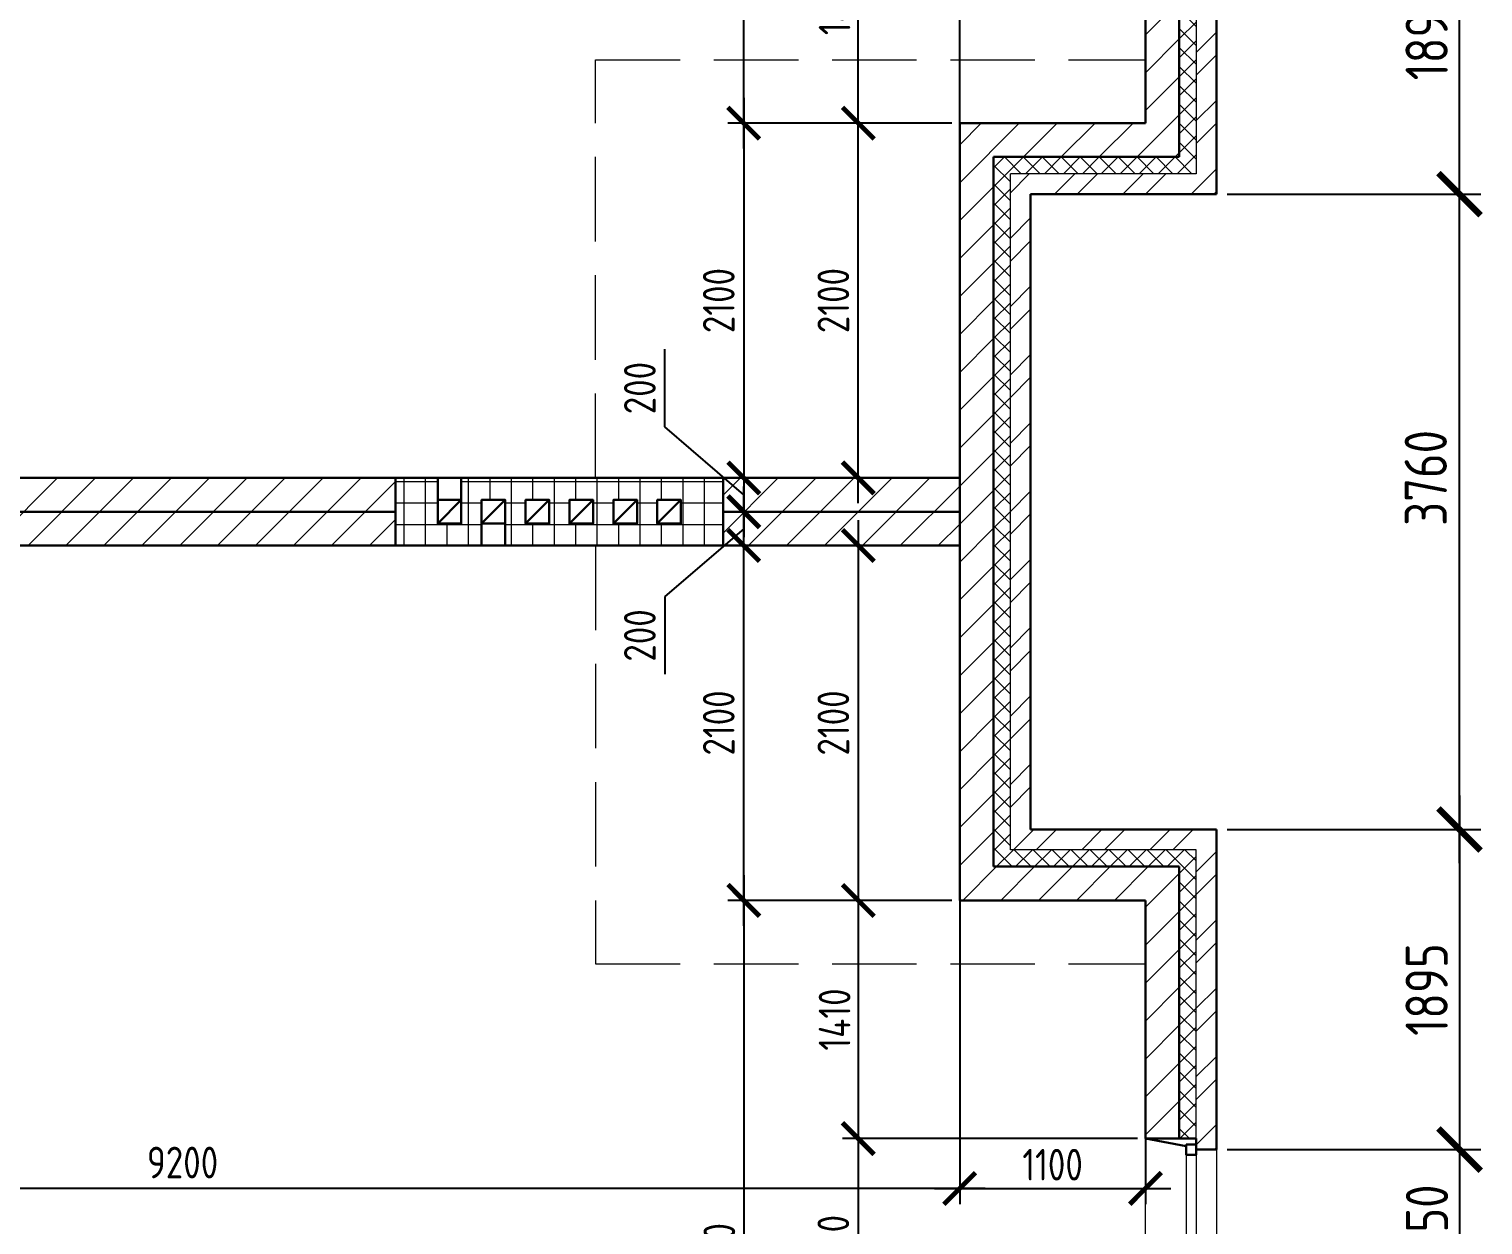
# Model space of a CAD drawing. Header units: millimetres. Extents: x -56498 to 234605, y -296269 to -29969.
# Drawn here: x 173474 to 182080, y -44706 to -37629 of the extents above; entities that cross this region are included whole.
import ezdxf

# ---------------------------------------------------------------- set-up
doc = ezdxf.new("R2010")
doc.units = ezdxf.units.MM
doc.header["$LTSCALE"] = 100
doc.header["$PDMODE"] = 35
doc.linetypes.add('GOST2.303 4', pattern=[7, 5, -2, 0])
for name, color, linetype, lineweight in [('0.3', 7, 'Continuous', 30), ('Розміри 0.09', 5, 'Continuous', 9), ('Тонкі 0.18', 142, 'Continuous', 18), ('Штрихові 0.18', 7, 'GOST2.303 4', 18), ('Штрихування 0.09', 253, 'Continuous', 9)]:
    doc.layers.add(name, color=color, linetype=linetype, lineweight=lineweight)
doc.styles.add('GOST 2.304', font='CS_Gost2304.shx')
doc.dimstyles.new('SPDS', dxfattribs={"dimscale": 100, "dimtxt": 2.5, "dimasz": 2.5, "dimexe": 1.25, "dimexo": 0.625, "dimtad": 1, "dimrnd": 0.001, "dimtxsty": 'GOST 2.304', "dimblk": 'ARCHTICK', "dimcen": 2.5, "dimdle": 2, "dimadec": 0, "dimazin": 2, "dimtfac": 0.75, "dimtmove": 1, "dimatfit": 3, "dimfxl": 0, "dimtolj": 1, "dimarcsym": 0})
pattern_1 = [(45, (84000, 118824.92), (-112.2532, 112.2532), [])]

# ---------------------------------------------------------------- blocks, each defined once
blk = doc.blocks.new('_ArchTick')
at = {"color": 0, "linetype": 'ByBlock', "const_width": 0.15}
blk.add_lwpolyline([(-0.5, -0.5), (0.5, 0.5)], dxfattribs=at)
blk = doc.blocks.new('*D1084')
at = {"layer": 'Defpoints', "color": 0, "transparency": 16777216}
for p in [(180502.3, -38605.4), (181941.3, -38605.4), (180502.3, -42365.4)]:
    blk.add_point(p, dxfattribs=at)
at = {"layer": 'Розміри 0.09', "color": 0, "lineweight": -2, "transparency": 16777216}
for p, q in [((181941.3, -42565.4), (181941.3, -38405.4)), ((180564.8, -38605.4), (182066.3, -38605.4)), ((180564.8, -42365.4), (182066.3, -42365.4))]:
    blk.add_line(p, q, dxfattribs=at)
at = {"layer": 'Розміри 0.09', "color": 0, "lineweight": -2, "transparency": 16777216, "xscale": 250, "yscale": 250, "zscale": 250}
for p, rotation in [((181941.3, -38605.4), 90), ((181941.3, -42365.4), 270)]:
    blk.add_blockref('_ArchTick', p, dxfattribs=dict(at, rotation=rotation))
at = {"layer": 'Розміри 0.09', "color": 0, "transparency": 16777216, "insert": (181741.4, -40285), "char_height": 250, "attachment_point": 5, "rotation": 90, "style": 'GOST 2.304'}
blk.add_mtext('\\A1;3760', dxfattribs=at)
blk = doc.blocks.new('*D1086')
at = {"layer": 'Defpoints', "color": 0, "transparency": 16777216}
for p in [(180502.3, -36710.4), (181941.3, -36710.4), (180502.3, -38605.4)]:
    blk.add_point(p, dxfattribs=at)
at = {"layer": 'Розміри 0.09', "color": 0, "lineweight": -2, "transparency": 16777216}
for p, q in [((181941.3, -38805.4), (181941.3, -36510.4)), ((180564.8, -36710.4), (182066.3, -36710.4)), ((180564.8, -38605.4), (182066.3, -38605.4))]:
    blk.add_line(p, q, dxfattribs=at)
at = {"layer": 'Розміри 0.09', "color": 0, "lineweight": -2, "transparency": 16777216, "xscale": 250, "yscale": 250, "zscale": 250}
for p, rotation in [((181941.3, -36710.4), 90), ((181941.3, -38605.4), 270)]:
    blk.add_blockref('_ArchTick', p, dxfattribs=dict(at, rotation=rotation))
at = {"layer": 'Розміри 0.09', "color": 0, "transparency": 16777216, "insert": (181746.6, -37657.9), "char_height": 250, "attachment_point": 5, "rotation": 90, "style": 'GOST 2.304'}
blk.add_mtext('\\A1;1895', dxfattribs=at)
blk = doc.blocks.new('*D1088')
at = {"layer": 'Defpoints', "color": 0, "transparency": 16777216}
for p in [(180502.3, -44260.4), (180502.3, -45110.4), (181941.3, -45110.4)]:
    blk.add_point(p, dxfattribs=at)
at = {"layer": 'Розміри 0.09', "color": 0, "lineweight": -2, "transparency": 16777216}
for p, q in [((181941.3, -44060.4), (181941.3, -45310.4)), ((180564.8, -44260.4), (182066.3, -44260.4)), ((180564.8, -45110.4), (182066.3, -45110.4))]:
    blk.add_line(p, q, dxfattribs=at)
at = {"layer": 'Розміри 0.09', "color": 0, "lineweight": -2, "transparency": 16777216, "xscale": 250, "yscale": 250, "zscale": 250}
for p, rotation in [((181941.3, -44260.4), 90), ((181941.3, -45110.4), 270)]:
    blk.add_blockref('_ArchTick', p, dxfattribs=dict(at, rotation=rotation))
at = {"layer": 'Розміри 0.09', "color": 0, "transparency": 16777216, "insert": (181748.6, -44685.4), "char_height": 250, "attachment_point": 5, "rotation": 90, "style": 'GOST 2.304'}
blk.add_mtext('\\A1;850', dxfattribs=at)
blk = doc.blocks.new('*D1089')
at = {"layer": 'Defpoints', "color": 0, "transparency": 16777216}
for p in [(180502.3, -42365.4), (180502.3, -44260.4), (181941.3, -44260.4)]:
    blk.add_point(p, dxfattribs=at)
at = {"layer": 'Розміри 0.09', "color": 0, "lineweight": -2, "transparency": 16777216}
for p, q in [((181941.3, -42165.4), (181941.3, -44460.4)), ((180564.8, -42365.4), (182066.3, -42365.4)), ((180564.8, -44260.4), (182066.3, -44260.4))]:
    blk.add_line(p, q, dxfattribs=at)
at = {"layer": 'Розміри 0.09', "color": 0, "lineweight": -2, "transparency": 16777216, "xscale": 250, "yscale": 250, "zscale": 250}
for p, rotation in [((181941.3, -42365.4), 90), ((181941.3, -44260.4), 270)]:
    blk.add_blockref('_ArchTick', p, dxfattribs=dict(at, rotation=rotation))
at = {"layer": 'Розміри 0.09', "color": 0, "transparency": 16777216, "insert": (181746.6, -43312.9), "char_height": 250, "attachment_point": 5, "rotation": 90, "style": 'GOST 2.304'}
blk.add_mtext('\\A1;1895', dxfattribs=at)
blk = doc.blocks.new('A$C6F060024')
at = {"layer": '0.3'}
for points in [[(6450, 70), (6450, -70), (6310, -70), (6450, 70), (6310, 70), (6310, -70)], [(6710, 70), (6710, -70), (6570, -70), (6710, 70), (6570, 70), (6570, -70)], [(6710, 70), (6710, -70), (6570, -70), (6710, 70), (6570, 70), (6570, -70)], [(6970, 70), (6970, -70), (6830, -70), (6970, 70), (6830, 70), (6830, -70)], [(7230, 70), (7230, -70), (7090, -70), (7230, 70), (7090, 70), (7090, -70)], [(7490, 70), (7490, -70), (7350, -70), (7490, 70), (7350, 70), (7350, -70)], [(7750, 70), (7750, -70), (7610, -70), (7750, 70), (7610, 70), (7610, -70)]]:
    blk.add_lwpolyline(points, dxfattribs=at)
blk = doc.blocks.new('*D1405')
at = {"layer": 'Defpoints', "color": 0, "transparency": 16777216}
for p in [(178982.3, -42785.4), (177704.1, -46585.4), (179017.3, -46585.4)]:
    blk.add_point(p, dxfattribs=at)
at = {"layer": 'Розміри 0.09', "color": 0, "lineweight": -2, "transparency": 16777216}
for p, q in [((177704.1, -42635.4), (177704.1, -46735.4)), ((178935.4, -42785.4), (177610.4, -42785.4)), ((178970.4, -46585.4), (177610.4, -46585.4))]:
    blk.add_line(p, q, dxfattribs=at)
at = {"layer": 'Розміри 0.09', "color": 0, "lineweight": -2, "transparency": 16777216, "xscale": 187.5, "yscale": 187.5, "zscale": 187.5}
for p, rotation in [((177704.1, -42785.4), 90), ((177704.1, -46585.4), 270)]:
    blk.add_blockref('_ArchTick', p, dxfattribs=dict(at, rotation=rotation))
at = {"layer": 'Розміри 0.09', "color": 0, "transparency": 16777216, "insert": (177559.6, -44908.3), "char_height": 187.5, "attachment_point": 5, "rotation": 90, "style": 'GOST 2.304'}
blk.add_mtext('\\A1;3800', dxfattribs=at)
blk = doc.blocks.new('*D1406')
at = {"layer": 'Defpoints', "color": 0, "transparency": 16777216}
for p in [(177704.1, -40685.4), (178441.3, -40685.4), (178982.3, -42785.4)]:
    blk.add_point(p, dxfattribs=at)
at = {"layer": 'Розміри 0.09', "color": 0, "lineweight": -2, "transparency": 16777216}
for p, q in [((177704.1, -42935.4), (177704.1, -40535.4)), ((178394.4, -40685.4), (177610.4, -40685.4)), ((178935.4, -42785.4), (177610.4, -42785.4))]:
    blk.add_line(p, q, dxfattribs=at)
at = {"layer": 'Розміри 0.09', "color": 0, "lineweight": -2, "transparency": 16777216, "xscale": 187.5, "yscale": 187.5, "zscale": 187.5}
for p, rotation in [((177704.1, -40685.4), 90), ((177704.1, -42785.4), 270)]:
    blk.add_blockref('_ArchTick', p, dxfattribs=dict(at, rotation=rotation))
at = {"layer": 'Розміри 0.09', "color": 0, "transparency": 16777216, "insert": (177556.2, -41735.4), "char_height": 187.5, "attachment_point": 5, "rotation": 90, "style": 'GOST 2.304'}
blk.add_mtext('\\A1;2100', dxfattribs=at)
blk = doc.blocks.new('*D1416')
at = {"layer": 'Defpoints', "color": 0, "transparency": 16777216}
for p in [(178982.3, -40685.4), (178382.3, -42785.4), (178982.3, -42785.4)]:
    blk.add_point(p, dxfattribs=at)
at = {"layer": 'Розміри 0.09', "color": 0, "lineweight": -2, "transparency": 16777216}
for p, q in [((178382.3, -40535.4), (178382.3, -42935.4)), ((178935.4, -40685.4), (178288.5, -40685.4)), ((178935.4, -42785.4), (178288.5, -42785.4))]:
    blk.add_line(p, q, dxfattribs=at)
at = {"layer": 'Розміри 0.09', "color": 0, "lineweight": -2, "transparency": 16777216, "xscale": 187.5, "yscale": 187.5, "zscale": 187.5}
for p, rotation in [((178382.3, -40685.4), 90), ((178382.3, -42785.4), 270)]:
    blk.add_blockref('_ArchTick', p, dxfattribs=dict(at, rotation=rotation))
at = {"layer": 'Розміри 0.09', "color": 0, "transparency": 16777216, "insert": (178234.4, -41735.4), "char_height": 187.5, "attachment_point": 5, "rotation": 90, "style": 'GOST 2.304'}
blk.add_mtext('\\A1;2100', dxfattribs=at)
blk = doc.blocks.new('*D1417')
at = {"layer": 'Defpoints', "color": 0, "transparency": 16777216}
for p in [(178982.3, -42785.4), (178382.3, -44195.4), (180082.3, -44195.4)]:
    blk.add_point(p, dxfattribs=at)
at = {"layer": 'Розміри 0.09', "color": 0, "lineweight": -2, "transparency": 16777216}
for p, q in [((178382.3, -42635.4), (178382.3, -44345.4)), ((178935.4, -42785.4), (178288.5, -42785.4)), ((180035.4, -44195.4), (178288.5, -44195.4))]:
    blk.add_line(p, q, dxfattribs=at)
at = {"layer": 'Розміри 0.09', "color": 0, "lineweight": -2, "transparency": 16777216, "xscale": 187.5, "yscale": 187.5, "zscale": 187.5}
for p, rotation in [((178382.3, -42785.4), 90), ((178382.3, -44195.4), 270)]:
    blk.add_blockref('_ArchTick', p, dxfattribs=dict(at, rotation=rotation))
at = {"layer": 'Розміри 0.09', "color": 0, "transparency": 16777216, "insert": (178241.7, -43490.4), "char_height": 187.5, "attachment_point": 5, "rotation": 90, "style": 'GOST 2.304'}
blk.add_mtext('\\A1;1410', dxfattribs=at)
blk = doc.blocks.new('*D1418')
at = {"layer": 'Defpoints', "color": 0, "transparency": 16777216}
for p in [(180082.3, -44195.4), (178382.3, -45475.4), (180082.3, -45475.4)]:
    blk.add_point(p, dxfattribs=at)
at = {"layer": 'Розміри 0.09', "color": 0, "lineweight": -2, "transparency": 16777216}
for p, q in [((178382.3, -44045.4), (178382.3, -45625.4)), ((180035.4, -44195.4), (178288.5, -44195.4)), ((180035.4, -45475.4), (178288.5, -45475.4))]:
    blk.add_line(p, q, dxfattribs=at)
at = {"layer": 'Розміри 0.09', "color": 0, "lineweight": -2, "transparency": 16777216, "xscale": 187.5, "yscale": 187.5, "zscale": 187.5}
for p, rotation in [((178382.3, -44195.4), 90), ((178382.3, -45475.4), 270)]:
    blk.add_blockref('_ArchTick', p, dxfattribs=dict(at, rotation=rotation))
at = {"layer": 'Розміри 0.09', "color": 0, "transparency": 16777216, "insert": (178234.4, -44845), "char_height": 187.5, "attachment_point": 5, "rotation": 90, "style": 'GOST 2.304'}
blk.add_mtext('\\A1;1280', dxfattribs=at)
blk = doc.blocks.new('*D1421')
at = {"layer": 'Defpoints', "color": 0, "transparency": 16777216}
for p in [(177704.1, -40485.4), (178027.6, -40485.4), (178441.3, -40685.4)]:
    blk.add_point(p, dxfattribs=at)
at = {"layer": 'Розміри 0.09', "color": 0, "lineweight": -2, "transparency": 16777216}
for p, q in [((177704.1, -40835.4), (177704.1, -40335.4)), ((177980.7, -40485.4), (177610.4, -40485.4)), ((177704.1, -40585.4), (177237, -40987.8)), ((178394.4, -40685.4), (177610.4, -40685.4)), ((177237, -40987.8), (177237, -41447.1))]:
    blk.add_line(p, q, dxfattribs=at)
at = {"layer": 'Розміри 0.09', "color": 0, "lineweight": -2, "transparency": 16777216, "xscale": 187.5, "yscale": 187.5, "zscale": 187.5}
for p, rotation in [((177704.1, -40485.4), 90), ((177704.1, -40685.4), 270)]:
    blk.add_blockref('_ArchTick', p, dxfattribs=dict(at, rotation=rotation))
at = {"layer": 'Розміри 0.09', "color": 0, "transparency": 16777216, "insert": (177089.1, -41217.5), "char_height": 187.5, "attachment_point": 5, "rotation": 90, "style": 'GOST 2.304'}
blk.add_mtext('\\A1;200', dxfattribs=at)
blk = doc.blocks.new('*D1422')
at = {"layer": 'Defpoints', "color": 0, "transparency": 16777216}
for p in [(169782.3, -40685.4), (178982.3, -40685.4), (169782.3, -44490.2)]:
    blk.add_point(p, dxfattribs=at)
at = {"layer": 'Розміри 0.09', "color": 0, "lineweight": -2, "transparency": 16777216}
for p, q in [((169782.3, -40732.3), (169782.3, -44583.9)), ((178982.3, -40732.3), (178982.3, -44583.9)), ((179132.3, -44490.2), (169632.3, -44490.2))]:
    blk.add_line(p, q, dxfattribs=at)
at = {"layer": 'Розміри 0.09', "color": 0, "lineweight": -2, "transparency": 16777216, "xscale": 187.5, "yscale": 187.5, "zscale": 187.5, "rotation": 180}
blk.add_blockref('_ArchTick', (169782.3, -44490.2), dxfattribs=at)
at = {"layer": 'Розміри 0.09', "color": 0, "lineweight": -2, "transparency": 16777216, "xscale": 187.5, "yscale": 187.5, "zscale": 187.5}
blk.add_blockref('_ArchTick', (178982.3, -44490.2), dxfattribs=at)
at = {"layer": 'Розміри 0.09', "color": 0, "transparency": 16777216, "insert": (174382.3, -44336.8), "char_height": 187.5, "attachment_point": 5, "style": 'GOST 2.304'}
blk.add_mtext('\\A1;9200', dxfattribs=at)
blk = doc.blocks.new('*D1423')
at = {"layer": 'Defpoints', "color": 0, "transparency": 16777216}
for p in [(178982.3, -40685.4), (180082.3, -42785.4), (180082.3, -44490.2)]:
    blk.add_point(p, dxfattribs=at)
at = {"layer": 'Розміри 0.09', "color": 0, "lineweight": -2, "transparency": 16777216}
for p, q in [((178982.3, -40732.3), (178982.3, -44583.9)), ((180082.3, -42832.3), (180082.3, -44583.9)), ((178832.3, -44490.2), (180232.3, -44490.2))]:
    blk.add_line(p, q, dxfattribs=at)
at = {"layer": 'Розміри 0.09', "color": 0, "lineweight": -2, "transparency": 16777216, "xscale": 187.5, "yscale": 187.5, "zscale": 187.5, "rotation": 180}
blk.add_blockref('_ArchTick', (178982.3, -44490.2), dxfattribs=at)
at = {"layer": 'Розміри 0.09', "color": 0, "lineweight": -2, "transparency": 16777216, "xscale": 187.5, "yscale": 187.5, "zscale": 187.5}
blk.add_blockref('_ArchTick', (180082.3, -44490.2), dxfattribs=at)
at = {"layer": 'Розміри 0.09', "color": 0, "transparency": 16777216, "insert": (179532.3, -44349.5), "char_height": 187.5, "attachment_point": 5, "style": 'GOST 2.304'}
blk.add_mtext('\\A1;1100', dxfattribs=at)
blk = doc.blocks.new('*D1470')
at = {"layer": 'Defpoints', "color": 0, "transparency": 16777216}
for p in [(177704.1, -34385.4), (179017.3, -34385.4), (178982.3, -38185.4)]:
    blk.add_point(p, dxfattribs=at)
at = {"layer": 'Розміри 0.09', "color": 0, "lineweight": -2, "transparency": 16777216}
for p, q in [((177704.1, -38335.4), (177704.1, -34235.4)), ((178970.4, -34385.4), (177610.4, -34385.4)), ((178935.4, -38185.4), (177610.4, -38185.4))]:
    blk.add_line(p, q, dxfattribs=at)
at = {"layer": 'Розміри 0.09', "color": 0, "lineweight": -2, "transparency": 16777216, "xscale": 187.5, "yscale": 187.5, "zscale": 187.5}
for p, rotation in [((177704.1, -34385.4), 90), ((177704.1, -38185.4), 270)]:
    blk.add_blockref('_ArchTick', p, dxfattribs=dict(at, rotation=rotation))
at = {"layer": 'Розміри 0.09', "color": 0, "transparency": 16777216, "insert": (177559.6, -36062.6), "char_height": 187.5, "attachment_point": 5, "rotation": 90, "style": 'GOST 2.304'}
blk.add_mtext('\\A1;3800', dxfattribs=at)
blk = doc.blocks.new('*D1471')
at = {"layer": 'Defpoints', "color": 0, "transparency": 16777216}
for p in [(178982.3, -38185.4), (177704.1, -40285.4), (178441.3, -40285.4)]:
    blk.add_point(p, dxfattribs=at)
at = {"layer": 'Розміри 0.09', "color": 0, "lineweight": -2, "transparency": 16777216}
for p, q in [((177704.1, -38035.4), (177704.1, -40435.4)), ((178935.4, -38185.4), (177610.4, -38185.4)), ((178394.4, -40285.4), (177610.4, -40285.4))]:
    blk.add_line(p, q, dxfattribs=at)
at = {"layer": 'Розміри 0.09', "color": 0, "lineweight": -2, "transparency": 16777216, "xscale": 187.5, "yscale": 187.5, "zscale": 187.5}
for p, rotation in [((177704.1, -38185.4), 90), ((177704.1, -40285.4), 270)]:
    blk.add_blockref('_ArchTick', p, dxfattribs=dict(at, rotation=rotation))
at = {"layer": 'Розміри 0.09', "color": 0, "transparency": 16777216, "insert": (177556.2, -39235.4), "char_height": 187.5, "attachment_point": 5, "rotation": 90, "style": 'GOST 2.304'}
blk.add_mtext('\\A1;2100', dxfattribs=at)
blk = doc.blocks.new('*D1456')
at = {"layer": 'Defpoints', "color": 0, "transparency": 16777216}
for p in [(178382.3, -38185.4), (178982.3, -38185.4), (178982.3, -40285.4)]:
    blk.add_point(p, dxfattribs=at)
at = {"layer": 'Розміри 0.09', "color": 0, "lineweight": -2, "transparency": 16777216}
for p, q in [((178382.3, -40435.4), (178382.3, -38035.4)), ((178935.4, -38185.4), (178288.5, -38185.4)), ((178935.4, -40285.4), (178288.5, -40285.4))]:
    blk.add_line(p, q, dxfattribs=at)
at = {"layer": 'Розміри 0.09', "color": 0, "lineweight": -2, "transparency": 16777216, "xscale": 187.5, "yscale": 187.5, "zscale": 187.5}
for p, rotation in [((178382.3, -38185.4), 90), ((178382.3, -40285.4), 270)]:
    blk.add_blockref('_ArchTick', p, dxfattribs=dict(at, rotation=rotation))
at = {"layer": 'Розміри 0.09', "color": 0, "transparency": 16777216, "insert": (178234.4, -39235.4), "char_height": 187.5, "attachment_point": 5, "rotation": 90, "style": 'GOST 2.304'}
blk.add_mtext('\\A1;2100', dxfattribs=at)
blk = doc.blocks.new('*D1457')
at = {"layer": 'Defpoints', "color": 0, "transparency": 16777216}
for p in [(178382.3, -36775.4), (180082.3, -36775.4), (178982.3, -38185.4)]:
    blk.add_point(p, dxfattribs=at)
at = {"layer": 'Розміри 0.09', "color": 0, "lineweight": -2, "transparency": 16777216}
for p, q in [((178382.3, -38335.4), (178382.3, -36625.4)), ((180035.4, -36775.4), (178288.5, -36775.4)), ((178935.4, -38185.4), (178288.5, -38185.4))]:
    blk.add_line(p, q, dxfattribs=at)
at = {"layer": 'Розміри 0.09', "color": 0, "lineweight": -2, "transparency": 16777216, "xscale": 187.5, "yscale": 187.5, "zscale": 187.5}
for p, rotation in [((178382.3, -36775.4), 90), ((178382.3, -38185.4), 270)]:
    blk.add_blockref('_ArchTick', p, dxfattribs=dict(at, rotation=rotation))
at = {"layer": 'Розміри 0.09', "color": 0, "transparency": 16777216, "insert": (178241.7, -37480.4), "char_height": 187.5, "attachment_point": 5, "rotation": 90, "style": 'GOST 2.304'}
blk.add_mtext('\\A1;1410', dxfattribs=at)
blk = doc.blocks.new('*D1461')
at = {"layer": 'Defpoints', "color": 0, "transparency": 16777216}
for p in [(178441.3, -40285.4), (177704.1, -40485.4), (178027.6, -40485.4)]:
    blk.add_point(p, dxfattribs=at)
at = {"layer": 'Розміри 0.09', "color": 0, "lineweight": -2, "transparency": 16777216}
for p, q in [((177237, -39983.1), (177237, -39523.7)), ((177704.1, -40385.4), (177237, -39983.1)), ((177704.1, -40135.4), (177704.1, -40635.4)), ((178394.4, -40285.4), (177610.4, -40285.4)), ((177980.7, -40485.4), (177610.4, -40485.4))]:
    blk.add_line(p, q, dxfattribs=at)
at = {"layer": 'Розміри 0.09', "color": 0, "lineweight": -2, "transparency": 16777216, "xscale": 187.5, "yscale": 187.5, "zscale": 187.5}
for p, rotation in [((177704.1, -40285.4), 90), ((177704.1, -40485.4), 270)]:
    blk.add_blockref('_ArchTick', p, dxfattribs=dict(at, rotation=rotation))
at = {"layer": 'Розміри 0.09', "color": 0, "transparency": 16777216, "insert": (177089.1, -39753.4), "char_height": 187.5, "attachment_point": 5, "rotation": 90, "style": 'GOST 2.304'}
blk.add_mtext('\\A1;200', dxfattribs=at)
blk = doc.blocks.new('*D1462')
at = {"layer": 'Defpoints', "color": 0, "transparency": 16777216}
for p in [(169782.3, -36480.7), (169782.3, -40285.4), (178982.3, -40285.4)]:
    blk.add_point(p, dxfattribs=at)
at = {"layer": 'Розміри 0.09', "color": 0, "lineweight": -2, "transparency": 16777216}
for p, q in [((169782.3, -40238.6), (169782.3, -36387)), ((178982.3, -40238.6), (178982.3, -36387)), ((179132.3, -36480.7), (169632.3, -36480.7))]:
    blk.add_line(p, q, dxfattribs=at)
at = {"layer": 'Розміри 0.09', "color": 0, "lineweight": -2, "transparency": 16777216, "xscale": 187.5, "yscale": 187.5, "zscale": 187.5, "rotation": 180}
blk.add_blockref('_ArchTick', (169782.3, -36480.7), dxfattribs=at)
at = {"layer": 'Розміри 0.09', "color": 0, "lineweight": -2, "transparency": 16777216, "xscale": 187.5, "yscale": 187.5, "zscale": 187.5}
blk.add_blockref('_ArchTick', (178982.3, -36480.7), dxfattribs=at)
at = {"layer": 'Розміри 0.09', "color": 0, "transparency": 16777216, "insert": (174382.3, -36327.4), "char_height": 187.5, "attachment_point": 5, "style": 'GOST 2.304'}
blk.add_mtext('\\A1;9200', dxfattribs=at)
blk = doc.blocks.new('*D1463')
at = {"layer": 'Defpoints', "color": 0, "transparency": 16777216}
for p in [(180082.3, -36480.7), (180082.3, -38185.4), (178982.3, -40285.4)]:
    blk.add_point(p, dxfattribs=at)
at = {"layer": 'Розміри 0.09', "color": 0, "lineweight": -2, "transparency": 16777216}
for p, q in [((178982.3, -40238.6), (178982.3, -36387)), ((180082.3, -38138.6), (180082.3, -36387)), ((178832.3, -36480.7), (180232.3, -36480.7))]:
    blk.add_line(p, q, dxfattribs=at)
at = {"layer": 'Розміри 0.09', "color": 0, "lineweight": -2, "transparency": 16777216, "xscale": 187.5, "yscale": 187.5, "zscale": 187.5, "rotation": 180}
blk.add_blockref('_ArchTick', (178982.3, -36480.7), dxfattribs=at)
at = {"layer": 'Розміри 0.09', "color": 0, "lineweight": -2, "transparency": 16777216, "xscale": 187.5, "yscale": 187.5, "zscale": 187.5}
blk.add_blockref('_ArchTick', (180082.3, -36480.7), dxfattribs=at)
at = {"layer": 'Розміри 0.09', "color": 0, "transparency": 16777216, "insert": (179532.3, -36340.1), "char_height": 187.5, "attachment_point": 5, "style": 'GOST 2.304'}
blk.add_mtext('\\A1;1100', dxfattribs=at)

msp = doc.modelspace()

# ---------------------------------------------------------------- hatches: boundary and pattern name
at = {"layer": 'Штрихування 0.09'}
h = msp.add_hatch(dxfattribs=at)
h.set_pattern_fill('ANSI32', color=256, scale=30, style=0)
h.set_pattern_definition([(45, (84000, 118824.92), (-202.05576, 202.05576), []), (45, (84134.7, 118824.92), (-202.05576, 202.05576), [])])
h.paths.add_polyline_path([(179402.29, -38605.435), (180502.29, -38605.435), (180502.29, -36710.435), (180382.29, -36710.435), (180382.29, -36740.435), (180382.29, -36775.435), (180382.29, -38485.435), (179282.29, -38485.435), (179282.29, -42485.435), (180382.29, -42485.435), (180382.29, -44195.435), (180382.29, -44260.435), (180502.29, -44260.435), (180502.29, -42365.435), (179402.29, -42365.435)])
h = msp.add_hatch(dxfattribs=at)
h.set_pattern_fill('ANSI31', color=256, scale=50, style=0)
h.set_pattern_definition(pattern_1)
h.paths.add_polyline_path([(179182.29, -38385.435), (180282.29, -38385.435), (180282.29, -36775.435), (180082.29, -36775.435), (180082.29, -38185.435), (178982.29, -38185.435), (178982.29, -42785.435), (180082.29, -42785.435), (180082.29, -44195.435), (180282.29, -44195.435), (180282.29, -42585.435), (179182.29, -42585.435)])
h = msp.add_hatch(dxfattribs=at)
h.set_pattern_fill('ANSI37', color=256, scale=25, style=0)
h.set_pattern_definition([(45, (84000, 118824.92), (-56.1266, 56.1266), []), (135, (84000, 118824.92), (-56.1266, -56.1266), [])])
h.paths.add_polyline_path([(179282.29, -38485.435), (180382.29, -38485.435), (180382.29, -36775.435), (180282.29, -36775.435), (180282.29, -38385.435), (179182.29, -38385.435), (179182.29, -42585.435), (180282.29, -42585.435), (180282.29, -44195.435), (180382.29, -44195.435), (180382.29, -42485.435), (179282.29, -42485.435)])
h = msp.add_hatch(dxfattribs=at)
h.set_pattern_fill('ANSI31', color=256, scale=50, style=0)
h.set_pattern_definition(pattern_1)
h.paths.add_polyline_path([(178982.29, -40285.435), (177582.29, -40285.435), (177582.29, -40485.435), (178982.29, -40485.435)])
h.paths.add_polyline_path([(178982.29, -40485.435), (177582.29, -40485.435), (177582.29, -40685.435), (178982.29, -40685.435)])
h.paths.add_polyline_path([(169582.29, -38295.435), (169382.29, -38295.435), (169382.29, -39115.435), (169382.29, -39385.435), (169382.29, -40285.435), (168482.29, -40285.435), (168212.29, -40285.435), (167942.29, -40285.435), (167672.29, -40285.435), (167402.29, -40285.435), (167132.29, -40285.435), (166862.29, -40285.435), (166852.29, -40285.435), (165462.29, -40285.435), (165462.29, -40485.435), (169582.29, -40485.435)])
h.paths.add_polyline_path([(169582.29, -40485.435), (165462.29, -40485.435), (165462.29, -40685.435), (169382.29, -40685.435), (169382.29, -41585.435), (169382.29, -41855.435), (169382.29, -42675.405), (169582.29, -42675.405)])
h.paths.add_polyline_path([(175642.29, -40685.435), (175642.29, -40485.435), (169582.29, -40485.435), (169582.29, -42675.405), (169782.29, -42675.405), (169782.29, -40685.435)])
h.paths.add_polyline_path([(175902.29, -40415.435), (175892.29, -40415.435), (175892.29, -40485.435), (175902.29, -40485.435)])
h.paths.add_polyline_path([(175642.29, -40485.435), (175642.29, -40285.435), (169782.29, -40285.435), (169782.29, -38295.435), (169582.29, -38295.435), (169582.29, -40485.435)])
h = msp.add_hatch(dxfattribs=at)
h.set_pattern_fill('NET', color=256, scale=40, style=0)
h.set_pattern_definition([(0, (84000, 118824.92), (0, 127), []), (90, (84000, 118824.92), (-127, 8e-15), [])])
h.paths.add_polyline_path([(177582.29, -40285.435), (176032.29, -40285.435), (176032.29, -40415.435), (176032.29, -40555.435), (175892.29, -40555.435), (175892.29, -40415.435), (175892.29, -40285.435), (175642.29, -40285.435), (175642.29, -40685.435), (176152.29, -40685.435), (176152.29, -40555.435), (176152.29, -40415.435), (176292.29, -40415.435), (176292.29, -40555.435), (176292.29, -40685.435), (177582.29, -40685.435)])
h.paths.add_polyline_path([(176812.29, -40415.435), (176812.29, -40555.435), (176672.29, -40555.435), (176672.29, -40415.435)], flags=16)
h.paths.add_polyline_path([(176932.29, -40415.435), (177072.29, -40415.435), (177072.29, -40555.435), (176932.29, -40555.435)], flags=16)
h.paths.add_polyline_path([(176552.29, -40415.435), (176552.29, -40555.435), (176412.29, -40555.435), (176412.29, -40415.435)], flags=16)
h.paths.add_polyline_path([(177192.29, -40415.435), (177332.29, -40415.435), (177332.29, -40555.435), (177192.29, -40555.435)], flags=16)

# ---------------------------------------------------------------- linework, layer by layer
at = {"layer": '0.3'}
for p, q in [((180502.29, -36710.435), (180502.29, -38605.435)), ((180082.29, -36775.435), (180082.29, -38185.435)), ((180282.29, -36775.435), (180282.29, -38385.435)), ((178982.29, -42785.435), (178982.29, -38185.435)), ((180082.29, -38185.435), (178982.29, -38185.435)), ((179182.29, -42585.435), (179182.29, -38385.435)), ((180282.29, -38385.435), (179182.29, -38385.435)), ((179402.29, -42365.435), (179402.29, -38605.435)), ((180502.29, -38605.435), (179402.29, -38605.435)), ((169782.29, -40285.435), (178982.29, -40285.435)), ((169782.29, -40285.435), (178982.29, -40285.435)), ((175642.29, -40285.435), (175642.29, -40685.435)), ((175892.29, -40285.435), (175892.29, -40415.435)), ((176032.29, -40285.435), (176032.29, -40415.435)), ((177582.29, -40285.435), (177582.29, -40685.435)), ((169582.29, -40485.435), (175642.29, -40485.435)), ((177582.29, -40485.435), (178982.29, -40485.435)), ((176152.29, -40555.435), (176152.29, -40685.435)), ((176292.29, -40555.435), (176292.29, -40685.435)), ((169782.29, -40685.435), (178982.29, -40685.435)), ((169782.29, -40685.435), (178982.29, -40685.435)), ((180502.29, -42365.435), (179402.29, -42365.435)), ((180502.29, -44260.435), (180502.29, -42365.435)), ((180282.29, -42585.435), (179182.29, -42585.435)), ((180282.29, -44195.435), (180282.29, -42585.435)), ((180082.29, -42785.435), (178982.29, -42785.435)), ((180082.29, -44195.435), (180082.29, -42785.435)), ((180082.29, -44195.435), (180382.29, -44195.435)), ((180322.29, -44240.435), (180082.29, -44195.435)), ((180382.29, -44195.435), (180382.29, -44260.435)), ((180502.29, -44260.435), (180382.29, -44260.435))]:
    msp.add_line(p, q, dxfattribs=at)
msp.add_lwpolyline([(180322.29, -44230.435), (180382.29, -44230.435), (180382.29, -44290.435), (180322.29, -44290.435)], close=True, dxfattribs=at)
at = {"layer": 'Тонкі 0.18'}
for p, q in [((180382.29, -36775.435), (180382.29, -38485.435)), ((179282.29, -42485.435), (179282.29, -38485.435)), ((180382.29, -38485.435), (179282.29, -38485.435)), ((180382.29, -42485.435), (179282.29, -42485.435)), ((180382.29, -44195.435), (180382.29, -42485.435)), ((180082.29, -45110.435), (180082.29, -44260.435)), ((180322.29, -44290.435), (180322.29, -45080.435)), ((180382.29, -44290.435), (180382.29, -45080.435)), ((180502.29, -44260.435), (180502.29, -45110.435))]:
    msp.add_line(p, q, dxfattribs=at)
at = {"layer": 'Штрихові 0.18'}
for points in [[(176827.29, -40285.435), (176827.29, -37810.407), (180082.29, -37810.407)], [(176827.29, -40685.435), (176827.29, -43160.464), (180082.29, -43160.464)]]:
    msp.add_lwpolyline(points, dxfattribs=at)

# ---------------------------------------------------------------- block references
at = {"layer": '0.3'}
msp.add_blockref('A$C6F060024', (169582.29, -40485.435), dxfattribs=at)

# ---------------------------------------------------------------- dimensions: what is measured, and where the dimension line sits
at = {"layer": 'Розміри 0.09'}
for base, p1, p2, angle, override, picture, middle in [((177704.128, -34385.435), (178982.29, -38185.435), (179017.289, -34385.435), 90, {"dimscale": 75, "dimlfac": 1, "dimtxsty": 'GOST 2.304', "dimblk1": 'ArchTick', "dimblk2": 'ArchTick', "dimsah": 1, "dimtolj": 1}, '*D1470', (177704.128, -36062.576)), ((181941.29, -38605.435), (180502.29, -42365.435), (180502.29, -38605.435), 90, {"dimlfac": 1, "dimtxsty": 'GOST 2.304', "dimblk1": 'ArchTick', "dimblk2": 'ArchTick', "dimsah": 1, "dimtolj": 1}, '*D1084', (181941.29, -40284.983)), ((177704.128, -40485.435), (178441.299, -40285.435), (178027.559, -40485.435), 90, {"dimscale": 75, "dimlfac": 1, "dimtxsty": 'GOST 2.304', "dimblk1": 'ArchTick', "dimblk2": 'ArchTick', "dimsah": 1, "dimtolj": 1}, '*D1461', (177237.03, -39936.232)), ((177704.128, -40485.435), (178441.299, -40685.435), (178027.559, -40485.435), 270, {"dimscale": 75, "dimlfac": 1, "dimtxsty": 'GOST 2.304', "dimblk1": 'ArchTick', "dimblk2": 'ArchTick', "dimsah": 1, "dimtolj": 1}, '*D1421', (177237.03, -41034.638)), ((177704.128, -46585.435), (178982.29, -42785.435), (179017.289, -46585.435), 270, {"dimscale": 75, "dimlfac": 1, "dimtxsty": 'GOST 2.304', "dimblk1": 'ArchTick', "dimblk2": 'ArchTick', "dimsah": 1, "dimtolj": 1}, '*D1405', (177704.128, -44908.294)), ((178382.29, -45475.435), (180082.29, -44195.435), (180082.29, -45475.435), 270, {"dimscale": 75, "dimlfac": 1, "dimtxsty": 'GOST 2.304', "dimblk1": 'ArchTick', "dimblk2": 'ArchTick', "dimsah": 1, "dimtolj": 1}, '*D1418', (178382.29, -44845.046))]:
    dim = msp.add_linear_dim(base=base, p1=p1, p2=p2, angle=angle, dimstyle='SPDS', override=override, dxfattribs=at)
    dim.commit()
    dim.dimension.update_dxf_attribs({"geometry": picture, "text_midpoint": middle, "dimtype": 160})
for base, p1, p2, angle, override, picture, middle in [((169782.29, -36480.714), (178982.29, -40285.435), (169782.29, -40285.435), 180, {"dimscale": 75, "dimlfac": 1, "dimtxsty": 'GOST 2.304', "dimblk1": 'ArchTick', "dimblk2": 'ArchTick', "dimsah": 1, "dimtolj": 1}, '*D1462', (174382.29, -36327.402)), ((180082.29, -36480.714), (178982.29, -40285.435), (180082.29, -38185.435), 180, {"dimscale": 75, "dimlfac": 1, "dimtxsty": 'GOST 2.304', "dimblk1": 'ArchTick', "dimblk2": 'ArchTick', "dimsah": 1, "dimtolj": 1}, '*D1463', (179532.29, -36340.089)), ((181941.29, -36710.435), (180502.29, -38605.435), (180502.29, -36710.435), 270, {"dimlfac": 1, "dimtxsty": 'GOST 2.304', "dimblk1": 'ArchTick', "dimblk2": 'ArchTick', "dimsah": 1, "dimtolj": 1}, '*D1086', (181746.556, -37657.935)), ((178382.29, -36775.435), (178982.29, -38185.435), (180082.29, -36775.435), 90, {"dimscale": 75, "dimlfac": 1, "dimtxsty": 'GOST 2.304', "dimblk1": 'ArchTick', "dimblk2": 'ArchTick', "dimsah": 1, "dimtolj": 1}, '*D1457', (178241.665, -37480.435)), ((177704.128, -40285.435), (178982.29, -38185.435), (178441.299, -40285.435), 90, {"dimscale": 75, "dimlfac": 1, "dimtxsty": 'GOST 2.304', "dimblk1": 'ArchTick', "dimblk2": 'ArchTick', "dimsah": 1, "dimtolj": 1}, '*D1471', (177556.241, -39235.435)), ((178382.29, -38185.435), (178982.29, -40285.435), (178982.29, -38185.435), 90, {"dimscale": 75, "dimlfac": 1, "dimtxsty": 'GOST 2.304', "dimblk1": 'ArchTick', "dimblk2": 'ArchTick', "dimsah": 1, "dimtolj": 1}, '*D1456', (178234.403, -39235.435)), ((177704.128, -40685.435), (178982.29, -42785.435), (178441.299, -40685.435), 270, {"dimscale": 75, "dimlfac": 1, "dimtxsty": 'GOST 2.304', "dimblk1": 'ArchTick', "dimblk2": 'ArchTick', "dimsah": 1, "dimtolj": 1}, '*D1406', (177556.241, -41735.435)), ((178382.29, -42785.435), (178982.29, -40685.435), (178982.29, -42785.435), 270, {"dimscale": 75, "dimlfac": 1, "dimtxsty": 'GOST 2.304', "dimblk1": 'ArchTick', "dimblk2": 'ArchTick', "dimsah": 1, "dimtolj": 1}, '*D1416', (178234.403, -41735.435)), ((169782.29, -44490.156), (178982.29, -40685.435), (169782.29, -40685.435), 180, {"dimscale": 75, "dimlfac": 1, "dimtxsty": 'GOST 2.304', "dimblk1": 'ArchTick', "dimblk2": 'ArchTick', "dimsah": 1, "dimtolj": 1}, '*D1422', (174382.29, -44336.844)), ((180082.29, -44490.156), (178982.29, -40685.435), (180082.29, -42785.435), 180, {"dimscale": 75, "dimlfac": 1, "dimtxsty": 'GOST 2.304', "dimblk1": 'ArchTick', "dimblk2": 'ArchTick', "dimsah": 1, "dimtolj": 1}, '*D1423', (179532.29, -44349.531)), ((181941.29, -44260.435), (180502.29, -42365.435), (180502.29, -44260.435), 90, {"dimlfac": 1, "dimtxsty": 'GOST 2.304', "dimblk1": 'ArchTick', "dimblk2": 'ArchTick', "dimsah": 1, "dimtolj": 1}, '*D1089', (181746.556, -43312.935)), ((178382.29, -44195.435), (178982.29, -42785.435), (180082.29, -44195.435), 270, {"dimscale": 75, "dimlfac": 1, "dimtxsty": 'GOST 2.304', "dimblk1": 'ArchTick', "dimblk2": 'ArchTick', "dimsah": 1, "dimtolj": 1}, '*D1417', (178241.665, -43490.435)), ((181941.29, -45110.435), (180502.29, -44260.435), (180502.29, -45110.435), 90, {"dimlfac": 1, "dimtxsty": 'GOST 2.304', "dimblk1": 'ArchTick', "dimblk2": 'ArchTick', "dimsah": 1, "dimtolj": 1}, '*D1088', (181748.613, -44685.435))]:
    dim = msp.add_linear_dim(base=base, p1=p1, p2=p2, angle=angle, dimstyle='SPDS', override=override, dxfattribs=at)
    dim.commit()
    dim.dimension.update_dxf_attribs({"geometry": picture, "text_midpoint": middle})

doc.saveas('drawing.dxf')
